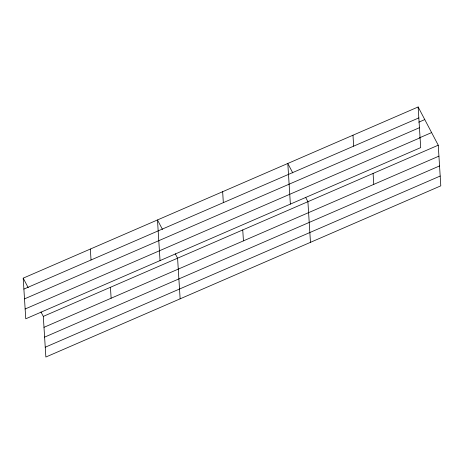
<?xml version="1.0" encoding="UTF-8"?>
<svg xmlns="http://www.w3.org/2000/svg" width="464" height="464" viewBox="0 0 464 464"><rect width="100%" height="100%" fill="white"/><g stroke="black" fill="none" stroke-linecap="round" stroke-linejoin="round"><path stroke-width="0.7" d="M418.139 106.969L420.697 147.61L25.758 318.797L23.2 278.156L418.139 106.969L438.242 145.203L440.8 185.844L45.861 357.031L43.303 316.39L40.983 311.97M23.89 289.089L418.83 117.902M418.789 122.183L424.775 119.584M24.505 298.891L419.444 127.704M419.642 137.773L431.607 132.588M25.143 308.995L420.082 137.808M43.303 316.39L438.242 145.203M43.993 327.323L438.932 156.136M44.608 337.125L439.547 165.938M45.24 347.229L440.185 176.042M292.784 172.921L287.808 163.461L290.365 204.102M305.59 197.281L307.91 201.695L310.468 242.336M162.458 229.413L157.482 219.953L160.039 260.594M175.259 253.767L177.584 258.187L180.136 298.828M23.2 278.156L28.176 287.616M373.079 173.449L373.764 184.382M352.976 135.215L353.661 146.148M242.747 229.941L243.438 240.874M222.645 191.707L223.335 202.64M110.444 287.286L111.128 298.219M90.341 249.052L91.025 259.985"/></g></svg>
